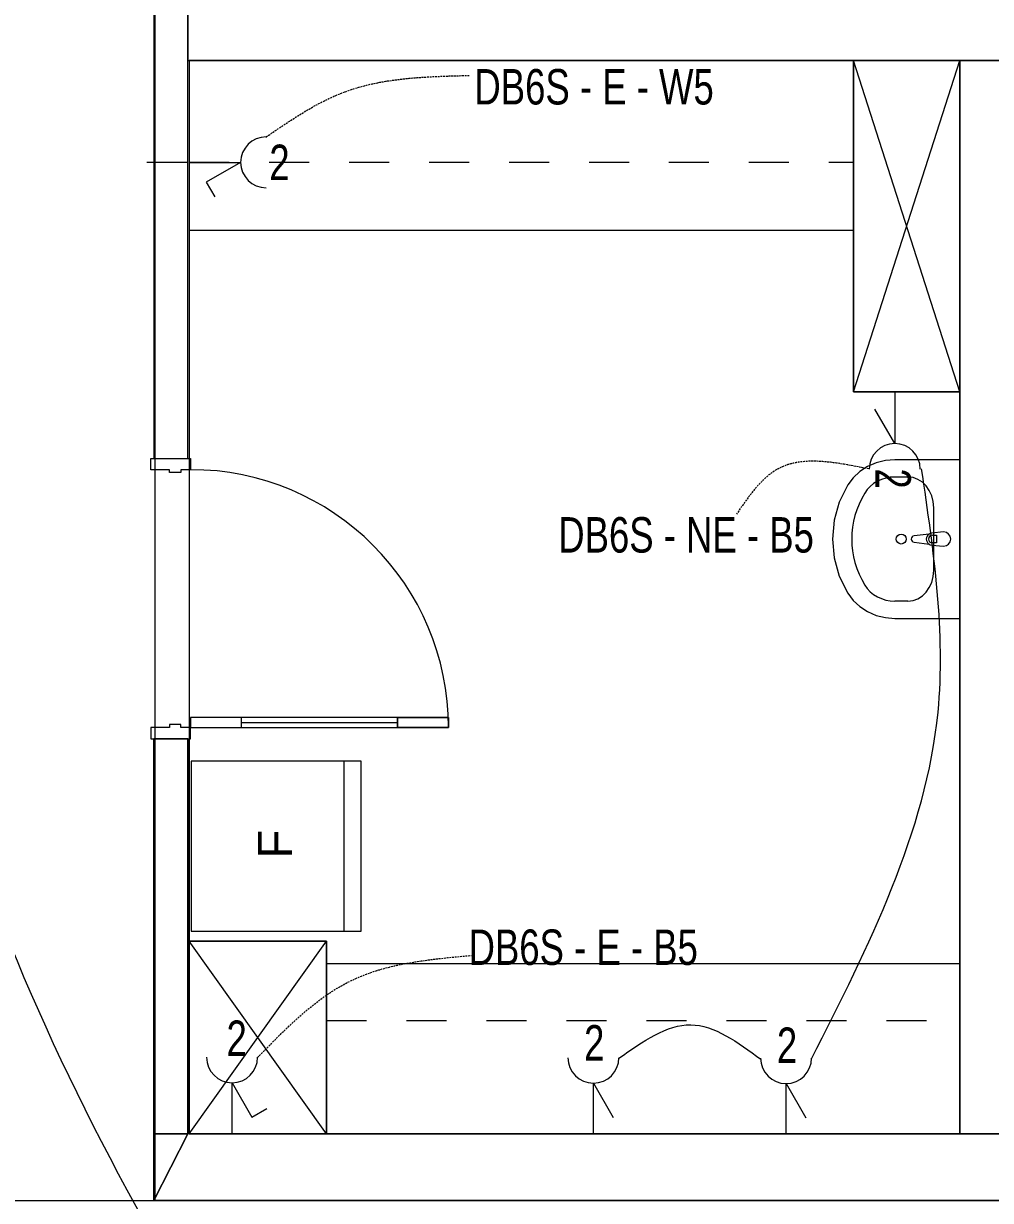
# Model space of a CAD drawing. Header units: millimetres. Extents: x -12392 to 16131, y -4930 to 15514.
# Drawn here: x 3695 to 7108, y 3773 to 7928 of the extents above; entities that cross this region are included whole.
import ezdxf

# ---------------------------------------------------------------- set-up
doc = ezdxf.new("R2010")
doc.units = ezdxf.units.MM
doc.linetypes.add('IMPORT-Dashed', pattern=[282.222223, 141.111112, -141.111112])
doc.linetypes.add('WSP_NZ_Hidden', pattern=[9.5, 6.5, -3])
for name, color, linetype, lineweight in [('A-Des_ Columns', 250, 'Continuous', 13), ('A-Des_ Columns_Pen_No__183', 7, 'Continuous', 18), ('A-Des_ Columns_Pen_No__81', 251, 'Continuous', 18), ('A-Des_ Fittings General', 250, 'Continuous', 13), ('A-Des_ Fittings General_Pen_No__81', 251, 'Continuous', 18), ('A-Des_ Fittings General_Pen_No__86', 7, 'Continuous', 18), ('A-Des_ Fittings Joinery_Pen_No__1', 250, 'Continuous', 13), ('A-Des_ Fittings Joinery_Pen_No__81', 251, 'Continuous', 18), ('A-Des_ Fittings Plumbing', 250, 'Continuous', 13), ('A-Des_ Fittings Plumbing_Pen_No__81', 251, 'Continuous', 18), ('A-Des_ Walls', 250, 'Continuous', 13), ('A-Des_ Walls_Pen_No__81', 251, 'Continuous', 18), ('ARCHICAD Doors_Pen_No__81', 251, 'Continuous', 18), ('Essential Power - MEC1', 1, 'Continuous', 13), ('L06 Enlarged Ground Proposed Plan 01_GFEnlarged Proposed Plan 01_dwg', 8, 'Continuous', 13), ('New_A-Des_ Zones_Pen_No__94', 7, 'Continuous', 18), ('Non-Essential Power - MEC', 10, 'Continuous', 13)]:
    doc.layers.add(name, color=color, linetype=linetype, lineweight=lineweight)
doc.styles.add('Arial Narrow', font='ARIALN.TTF', dxfattribs={"width": 0.9, "height": 125})
doc.styles.add('Arial_2', font='arial.ttf', dxfattribs={"height": 120})

# ---------------------------------------------------------------- blocks, each defined once
blk = doc.blocks.new('L06 Enlarged Ground Proposed Plan 01_GFEnlarged Proposed Plan 01_dwg_CI Tools Door_13__1-12186644-NEW GROUND FLOOR LAYOUT - ELECTRICAL PROPOSED PLAN 01')
at = {"layer": 'ARCHICAD Doors_Pen_No__81', "color": 254}
blk.add_line((4464.7, 5460.8), (5014.7, 5460.8), dxfattribs=at)
at = {"layer": 'ARCHICAD Doors_Pen_No__81', "color": 254, "flags": 128}
for points in [[(4249.7, 6343.3), (4209.7, 6343.3), (4209.7, 6353.3), (4144.7, 6353.3), (4144.7, 6393.3), (4284.7, 6393.3), (4284.7, 6353.3), (4249.7, 6353.3), (4249.7, 6343.3), (4209.7, 6343.3), (4209.7, 6353.3), (4144.7, 6353.3), (4144.7, 6393.3), (4284.7, 6393.3), (4284.7, 6353.3), (4249.7, 6353.3)], [(4249.7, 5453.3), (4209.7, 5453.3), (4209.7, 5443.3), (4144.7, 5443.3), (4144.7, 5403.3), (4284.7, 5403.3), (4284.7, 5443.3), (4249.7, 5443.3), (4249.7, 5453.3), (4209.7, 5453.3), (4209.7, 5443.3), (4144.7, 5443.3), (4144.7, 5403.3), (4284.7, 5403.3), (4284.7, 5443.3), (4249.7, 5443.3)], [(4464.7, 5478.3), (4284.7, 5478.3), (4284.7, 5443.3), (5194.7, 5443.3), (5194.7, 5478.3), (4284.7, 5478.3), (4284.7, 5443.3), (4464.7, 5443.3), (4464.7, 5478.3), (4284.7, 5478.3), (4284.7, 5443.3), (4464.7, 5443.3)], [(5194.7, 5478.3), (5194.7, 5443.3), (5014.7, 5443.3), (5014.7, 5478.3), (5014.7, 5443.3), (5194.7, 5443.3), (5194.7, 5478.3), (5014.7, 5478.3)]]:
    blk.add_lwpolyline(points, close=True, dxfattribs=at)
at = {"layer": 'ARCHICAD Doors_Pen_No__81', "color": 254}
blk.add_arc((4284.7, 5443.3), 910, 360, 90, dxfattribs=at)
blk = doc.blocks.new('L06 Enlarged Ground Proposed Plan 01_GFEnlarged Proposed Plan 01_dwg_Wall_10_1-12186645-NEW GROUND FLOOR LAYOUT - ELECTRICAL PROPOSED PLAN 01')
at = {"layer": 'A-Des_ Walls', "color": 10}
for p, q in [((4249.7, 8133.3), (4159.7, 8133.3)), ((4274.7, 8133.3), (4249.7, 8133.3))]:
    blk.add_line(p, q, dxfattribs=at)
at = {"layer": 'A-Des_ Walls', "color": 10, "flags": 128}
blk.add_lwpolyline([(4159.7, 8133.3), (4154.7, 8133.3), (4274.7, 8038.3), (4274.7, 8133.3)], dxfattribs=at)
for points in [[(4274.7, 8038.3), (4154.7, 8133.3), (4154.7, 8038.3)], [(4154.7, 8038.3), (4154.7, 6393.3), (4274.7, 6393.3), (4274.7, 8038.3)], [(4154.7, 4008.3), (4274.7, 4008.3), (4274.7, 5403.3), (4154.7, 5403.3)]]:
    blk.add_lwpolyline(points, close=True, dxfattribs=at)
at = {"layer": 'A-Des_ Walls_Pen_No__81', "color": 254}
for p, q in [((4249.7, 8133.3), (4159.7, 8133.3)), ((4274.7, 8133.3), (4249.7, 8133.3))]:
    blk.add_line(p, q, dxfattribs=at)
at = {"layer": 'A-Des_ Walls_Pen_No__81', "color": 254, "flags": 128}
for points in [[(4159.7, 8133.3), (4154.7, 8133.3), (4154.7, 6393.3), (4274.7, 6393.3), (4274.7, 7798.3)], [(4154.7, 4008.3), (4154.7, 5403.3), (4274.7, 5403.3), (4274.7, 4008.3)]]:
    blk.add_lwpolyline(points, dxfattribs=at)
blk.add_blockref('L06 Enlarged Ground Proposed Plan 01_GFEnlarged Proposed Plan 01_dwg_CI Tools Door_13__1-12186644-NEW GROUND FLOOR LAYOUT - ELECTRICAL PROPOSED PLAN 01', (0, 0))
blk = doc.blocks.new('L06 Enlarged Ground Proposed Plan 01_GFEnlarged Proposed Plan 01_dwg_Wall_37_1-12186685-NEW GROUND FLOOR LAYOUT - ELECTRICAL PROPOSED PLAN 01')
at = {"layer": 'A-Des_ Walls', "color": 10}
blk.add_line((6999.7, 4608.3), (6999.7, 4008.3), dxfattribs=at)
at = {"layer": 'A-Des_ Walls', "color": 10, "flags": 128}
for points in [[(7199.7, 7798.3), (6999.7, 7798.3), (6999.7, 4608.3)], [(6999.7, 4008.3), (7199.7, 4008.3), (7199.7, 7798.3)]]:
    blk.add_lwpolyline(points, dxfattribs=at)
at = {"layer": 'A-Des_ Walls_Pen_No__81', "color": 254}
for p, q in [((6999.7, 7798.3), (6999.7, 4608.3)), ((7199.7, 5928.3), (7199.7, 7798.3)), ((7199.7, 4008.3), (7199.7, 5808.3)), ((6999.7, 4608.3), (6999.7, 4008.3))]:
    blk.add_line(p, q, dxfattribs=at)
blk = doc.blocks.new('L06 Enlarged Ground Proposed Plan 01_GFEnlarged Proposed Plan 01_dwg_Column_10_1-12186863-NEW GROUND FLOOR LAYOUT - ELECTRICAL PROPOSED PLAN 01')
at = {"layer": 'A-Des_ Columns', "color": 10}
for p, q in [((6624.7, 7798.3), (6624.7, 7198.3)), ((6624.7, 7198.3), (6624.7, 6628.3))]:
    blk.add_line(p, q, dxfattribs=at)
at = {"layer": 'A-Des_ Columns', "color": 10, "flags": 128}
blk.add_lwpolyline([(6624.7, 6628.3), (6999.7, 6628.3), (6999.7, 7798.3), (6624.7, 7798.3)], dxfattribs=at)
at = {"layer": 'A-Des_ Columns_Pen_No__81', "color": 254}
for p, q in [((6624.7, 7798.3), (6624.7, 7198.3)), ((6624.7, 7198.3), (6624.7, 6628.3))]:
    blk.add_line(p, q, dxfattribs=at)
at = {"layer": 'A-Des_ Columns_Pen_No__81', "color": 254, "flags": 128}
blk.add_lwpolyline([(6624.7, 6628.3), (6999.7, 6628.3), (6999.7, 7798.3), (6624.7, 7798.3)], dxfattribs=at)
blk = doc.blocks.new('L06 Enlarged Ground Proposed Plan 01_GFEnlarged Proposed Plan 01_dwg_Basin 24_60__1-12186914-NEW GROUND FLOOR LAYOUT - ELECTRICAL PROPOSED PLAN 01')
at = {"layer": 'A-Des_ Fittings Plumbing', "color": 10, "flags": 128}
blk.add_lwpolyline([(6999.7, 6388.3), (6770.6, 6388.3), (6736.9, 6385.6), (6704.2, 6377.6), (6673.7, 6364.5), (6646.3, 6346.8), (6622.8, 6325), (6604.1, 6299.8), (6574.2, 6239), (6555.9, 6174.5), (6549.7, 6108.3), (6555.9, 6042.1), (6574.2, 5977.7), (6604.1, 5916.8), (6622.8, 5891.6), (6646.3, 5869.8), (6673.7, 5852.1), (6704.2, 5839), (6736.9, 5831), (6770.6, 5828.3), (6999.7, 5828.3)], close=True, dxfattribs=at)
at = {"layer": 'A-Des_ Fittings Plumbing_Pen_No__81', "color": 254}
for p, q in [((6816.4, 6327.4), (6770.6, 6327.4)), ((6907.4, 5997.4), (6907.4, 6219.2)), ((6890.9, 6126), (6838, 6119.4)), ((6942.4, 6133.3), (6900.4, 6129.3)), ((6838, 6097.2), (6890.9, 6090.6)), ((6900.4, 6087.3), (6942.4, 6083.3)), ((6816.4, 5889.2), (6770.6, 5889.2))]:
    blk.add_line(p, q, dxfattribs=at)
at = {"layer": 'A-Des_ Fittings Plumbing_Pen_No__81', "color": 254, "flags": 128}
blk.add_lwpolyline([(6999.7, 6388.3), (6770.6, 6388.3), (6736.9, 6385.6), (6704.2, 6377.6), (6673.7, 6364.5), (6646.3, 6346.8), (6622.8, 6325), (6604.1, 6299.8), (6574.2, 6239), (6555.9, 6174.5), (6549.7, 6108.3), (6555.9, 6042.1), (6574.2, 5977.7), (6604.1, 5916.8), (6622.8, 5891.6), (6646.3, 5869.8), (6673.7, 5852.1), (6704.2, 5839), (6736.9, 5831), (6770.6, 5828.3), (6999.7, 5828.3)], close=True, dxfattribs=at)
blk.add_lwpolyline([(6902.6, 6121.9), (6917.5, 6121.9), (6917.5, 6094.7), (6902.6, 6094.7)], dxfattribs=at)
at = {"layer": 'A-Des_ Fittings Plumbing_Pen_No__81', "color": 254}
blk.add_circle((6792.6, 6108.3), 17.5, dxfattribs=at)
for centre, radius, start, end in [((6839.4, 6108.3), 11.2, 97.1389, 262.8611), ((6902.3, 6108.3), 21.1, 122.771, 237.229), ((6902.6, 6108.3), 13.6, 90, 270), ((6902.3, 6108.3), 21.1, 95.1696, 122.771), ((6942.4, 6108.3), 25, 270, 90), ((6902.3, 6108.3), 21.1, 237.229, 264.8304)]:
    blk.add_arc(centre, radius, start, end, dxfattribs=at)
for centre, major_axis, ratio, start_param, end_param in [((6770.6, 6219.2), (121.2, 0), 0.892754, 1.570796, 2.644618), ((6816.4, 6219.1), (0, 108.3), 0.83962, 4.712389, 6.283185), ((6999.7, 6108.3), (381.8, 0), 0.892754, 2.644618, 3.638567), ((6816.4, 5997.5), (0, 108.3), 0.83962, 3.141593, 4.712389), ((6770.6, 5997.4), (121.2, 0), 0.892754, 3.638567, 4.712389)]:
    blk.add_ellipse(centre, major_axis=major_axis, ratio=ratio, start_param=start_param, end_param=end_param, dxfattribs=at)
blk = doc.blocks.new('L06 Enlarged Ground Proposed Plan 01_GFEnlarged Proposed Plan 01_dwg_Refrigerator 24_96__1-12186959-NEW GROUND FLOOR LAYOUT - ELECTRICAL PROPOSED PLAN 01')
at = {"layer": 'A-Des_ Fittings General', "color": 10, "flags": 128}
blk.add_lwpolyline([(4886.9, 4724.6), (4886.9, 5324.6), (4286.9, 5324.6), (4286.9, 4724.6)], close=True, dxfattribs=at)
at = {"layer": 'A-Des_ Fittings General_Pen_No__81', "color": 254}
blk.add_line((4826.9, 4724.6), (4826.9, 5324.6), dxfattribs=at)
at = {"layer": 'A-Des_ Fittings General_Pen_No__81', "color": 254, "flags": 128}
blk.add_lwpolyline([(4886.9, 4724.6), (4886.9, 5324.6), (4286.9, 5324.6), (4286.9, 4724.6)], close=True, dxfattribs=at)
blk = doc.blocks.new('L06 Enlarged Ground Proposed Plan 01_GFEnlarged Proposed Plan 01_dwg_CI Tools Door_44__1-12187072-NEW GROUND FLOOR LAYOUT - ELECTRICAL PROPOSED PLAN 01')
at = {"layer": 'ARCHICAD Doors_Pen_No__81', "color": 254, "flags": 128}
for points in [[(8429.7, 8798.3), (8429.7, 7988.3), (8389.7, 7988.3), (8389.7, 8798.3), (8429.7, 8798.3), (8429.7, 7988.3), (8389.7, 7988.3), (8389.7, 8798.3)], [(8399.7, 7948.3), (8399.7, 7908.3), (8389.7, 7908.3), (8389.7, 7848.3), (8364.7, 7848.3), (8364.7, 7988.3), (8389.7, 7988.3), (8389.7, 7948.3), (8399.7, 7948.3), (8399.7, 7908.3), (8389.7, 7908.3), (8389.7, 7848.3), (8364.7, 7848.3), (8364.7, 7988.3), (8389.7, 7988.3), (8389.7, 7948.3)], [(9189.7, 7948.3), (9189.7, 7908.3), (9199.7, 7908.3), (9199.7, 7848.3), (9224.7, 7848.3), (9224.7, 7988.3), (9199.7, 7988.3), (9199.7, 7948.3), (9189.7, 7948.3), (9189.7, 7908.3), (9199.7, 7908.3), (9199.7, 7848.3), (9224.7, 7848.3), (9224.7, 7988.3), (9199.7, 7988.3), (9199.7, 7948.3)]]:
    blk.add_lwpolyline(points, close=True, dxfattribs=at)
at = {"layer": 'ARCHICAD Doors_Pen_No__81', "color": 254}
blk.add_arc((8389.7, 7988.3), 810, 360, 90, dxfattribs=at)
blk = doc.blocks.new('L06 Enlarged Ground Proposed Plan 01_GFEnlarged Proposed Plan 01_dwg_Wall_164_1-12187073-NEW GROUND FLOOR LAYOUT - ELECTRICAL PROPOSED PLAN 01')
at = {"layer": 'A-Des_ Walls', "color": 10}
for p, q in [((4274.7, 7798.3), (4279.7, 7798.3)), ((4279.7, 7798.3), (6624.7, 7798.3))]:
    blk.add_line(p, q, dxfattribs=at)
at = {"layer": 'A-Des_ Walls', "color": 10, "flags": 128}
blk.add_lwpolyline([(6624.7, 7798.3), (8364.7, 7798.3), (8364.7, 7848.3), (8364.7, 7988.3), (8794.7, 7988.3), (9224.7, 7988.3), (9224.7, 7848.3), (9224.7, 7798.3), (10589.7, 7798.3), (10589.7, 8038.3), (4274.7, 8038.3), (4274.7, 7798.3)], dxfattribs=at)
at = {"layer": 'A-Des_ Walls_Pen_No__81', "color": 254}
for p, q in [((6999.7, 8038.3), (4274.7, 8038.3)), ((10469.7, 8038.3), (7199.7, 8038.3)), ((4274.7, 7798.3), (4279.7, 7798.3)), ((4279.7, 7798.3), (6624.7, 7798.3)), ((6624.7, 7798.3), (6999.7, 7798.3))]:
    blk.add_line(p, q, dxfattribs=at)
at = {"layer": 'A-Des_ Walls_Pen_No__81', "color": 254, "flags": 128}
for points in [[(8364.7, 7988.3), (8364.7, 7848.3), (8364.7, 7798.3), (7199.7, 7798.3)], [(9224.7, 7988.3), (9224.7, 7848.3), (9224.7, 7798.3), (10589.7, 7798.3)]]:
    blk.add_lwpolyline(points, dxfattribs=at)
blk.add_blockref('L06 Enlarged Ground Proposed Plan 01_GFEnlarged Proposed Plan 01_dwg_CI Tools Door_44__1-12187072-NEW GROUND FLOOR LAYOUT - ELECTRICAL PROPOSED PLAN 01', (0, 0))
blk = doc.blocks.new('L06 Enlarged Ground Proposed Plan 01_GFEnlarged Proposed Plan 01_dwg_Slab_67_1-12187158-NEW GROUND FLOOR LAYOUT - ELECTRICAL PROPOSED PLAN 01')
at = {"layer": 'A-Des_ Fittings Joinery_Pen_No__81', "color": 254, "flags": 128}
blk.add_lwpolyline([(4764.7, 4008.3), (6999.7, 4008.3), (6999.7, 4608.3), (4764.7, 4608.3)], close=True, dxfattribs=at)
blk = doc.blocks.new('L06 Enlarged Ground Proposed Plan 01_GFEnlarged Proposed Plan 01_dwg_Slab_68_1-12187159-NEW GROUND FLOOR LAYOUT - ELECTRICAL PROPOSED PLAN 01')
at = {"layer": 'A-Des_ Fittings Joinery_Pen_No__81', "color": 254, "flags": 128}
blk.add_lwpolyline([(4279.7, 7198.3), (6624.7, 7198.3), (6624.7, 7798.3), (4279.7, 7798.3)], close=True, dxfattribs=at)
blk = doc.blocks.new('L06 Enlarged Ground Proposed Plan 01_GFEnlarged Proposed Plan 01_dwg_CI Tools Door_45__1-12187175-NEW GROUND FLOOR LAYOUT - ELECTRICAL PROPOSED PLAN 01')
at = {"layer": 'ARCHICAD Doors_Pen_No__81', "color": 254, "flags": 128}
for points in [[(7684.7, 5173.3), (7684.7, 3958.3), (7644.7, 3958.3), (7644.7, 5173.3), (7684.7, 5173.3), (7684.7, 3958.3), (7644.7, 3958.3), (7644.7, 5173.3)], [(7654.7, 3918.3), (7654.7, 3878.3), (7644.7, 3878.3), (7644.7, 3828.3), (7619.7, 3828.3), (7619.7, 3958.3), (7644.7, 3958.3), (7644.7, 3918.3), (7654.7, 3918.3), (7654.7, 3878.3), (7644.7, 3878.3), (7644.7, 3828.3), (7619.7, 3828.3), (7619.7, 3958.3), (7644.7, 3958.3), (7644.7, 3918.3)], [(8849.7, 3918.3), (8849.7, 3878.3), (8859.7, 3878.3), (8859.7, 3828.3), (8884.7, 3828.3), (8884.7, 3958.3), (8859.7, 3958.3), (8859.7, 3918.3), (8849.7, 3918.3), (8849.7, 3878.3), (8859.7, 3878.3), (8859.7, 3828.3), (8884.7, 3828.3), (8884.7, 3958.3), (8859.7, 3958.3), (8859.7, 3918.3)]]:
    blk.add_lwpolyline(points, close=True, dxfattribs=at)
at = {"layer": 'ARCHICAD Doors_Pen_No__81', "color": 254}
blk.add_arc((7644.7, 3958.3), 1215, 360, 90, dxfattribs=at)
blk = doc.blocks.new('L06 Enlarged Ground Proposed Plan 01_GFEnlarged Proposed Plan 01_dwg_Wall_172_1-12187180-NEW GROUND FLOOR LAYOUT - ELECTRICAL PROPOSED PLAN 01')
at = {"layer": 'A-Des_ Walls', "color": 10, "flags": 128}
for points in [[(4154.7, 4008.3), (4154.7, 3773.3), (4274.7, 4008.3)], [(4274.7, 4008.3), (4154.7, 3773.3), (7619.7, 3773.3), (7619.7, 3828.3), (7619.7, 3958.3), (7619.7, 4008.3)]]:
    blk.add_lwpolyline(points, close=True, dxfattribs=at)
for points in [[(12066.4, 4008.3), (8884.7, 4008.3), (8884.7, 3958.3), (8884.7, 3828.3)], [(8884.7, 3828.3), (8884.7, 3773.3), (12066.4, 3773.3)]]:
    blk.add_lwpolyline(points, dxfattribs=at)
at = {"layer": 'A-Des_ Walls_Pen_No__81', "color": 254}
for p, q in [((6999.7, 4008.3), (4274.7, 4008.3)), ((7619.7, 4008.3), (7199.7, 4008.3)), ((11999.7, 4008.3), (8884.7, 4008.3))]:
    blk.add_line(p, q, dxfattribs=at)
at = {"layer": 'A-Des_ Walls_Pen_No__81', "color": 254, "flags": 128}
for points in [[(7619.7, 3958.3), (7619.7, 3828.3), (7619.7, 3773.3), (4154.7, 3773.3), (4154.7, 4008.3)], [(12066.4, 3773.3), (8884.7, 3773.3), (8884.7, 3828.3), (8884.7, 3958.3)]]:
    blk.add_lwpolyline(points, dxfattribs=at)
blk.add_blockref('L06 Enlarged Ground Proposed Plan 01_GFEnlarged Proposed Plan 01_dwg_CI Tools Door_45__1-12187175-NEW GROUND FLOOR LAYOUT - ELECTRICAL PROPOSED PLAN 01', (0, 0))
blk = doc.blocks.new('L06 Enlarged Ground Proposed Plan 01_GFEnlarged Proposed Plan 01_dwg_Column_30_1-12187184-NEW GROUND FLOOR LAYOUT - ELECTRICAL PROPOSED PLAN 01')
at = {"layer": 'A-Des_ Columns', "color": 10, "flags": 128}
blk.add_lwpolyline([(4279.7, 4008.3), (4764.7, 4008.3), (4764.7, 4688.3), (4279.7, 4688.3)], close=True, dxfattribs=at)
at = {"layer": 'A-Des_ Columns_Pen_No__81', "color": 254, "flags": 128}
blk.add_lwpolyline([(4279.7, 4008.3), (4764.7, 4008.3), (4764.7, 4688.3), (4279.7, 4688.3)], close=True, dxfattribs=at)
blk = doc.blocks.new('L06 Enlarged Ground Proposed Plan 01_GFEnlarged Proposed Plan 01_dwg-12095837-NEW GROUND FLOOR LAYOUT - ELECTRICAL PROPOSED PLAN 01')
at = {"layer": 'A-Des_ Columns_Pen_No__183', "color": 253}
for p, q in [((6624.7, 6628.3), (6999.7, 7798.3)), ((6999.7, 6628.3), (6624.7, 7798.3)), ((4279.7, 4008.3), (4764.7, 4688.3)), ((4764.7, 4008.3), (4279.7, 4688.3))]:
    blk.add_line(p, q, dxfattribs=at)
at = {"layer": 'A-Des_ Fittings Joinery_Pen_No__1', "color": 9, "linetype": 'IMPORT-Dashed'}
for p, q in [((4129.9, 7438.4), (4279.7, 7438.4)), ((4279.7, 7438.4), (6624.7, 7438.4)), ((4764.7, 4408.3), (6999.7, 4408.3))]:
    blk.add_line(p, q, dxfattribs=at)
at = {"layer": 'New_A-Des_ Zones_Pen_No__94', "color": 253}
blk.add_line((4279.7, 7198.3), (4279.7, 4688.3), dxfattribs=at)
at = {"layer": 'New_A-Des_ Zones_Pen_No__94', "color": 253, "flags": 128}
for points in [[(2189.7, 4953.3), (2189.7, 3773.3), (4159.7, 3773.3), (4159.7, 8133.3)], [(6624.7, 7198.3), (6624.7, 7798.3), (4279.7, 7798.3), (4279.7, 7198.3)], [(6999.7, 4608.3), (6999.7, 6628.3), (6624.7, 6628.3), (6624.7, 7198.3)], [(4279.7, 4688.3), (4764.7, 4688.3), (4764.7, 4608.3)], [(4764.7, 4608.3), (4764.7, 4008.3), (6999.7, 4008.3), (6999.7, 4608.3)]]:
    blk.add_lwpolyline(points, dxfattribs=at)
for name in ['L06 Enlarged Ground Proposed Plan 01_GFEnlarged Proposed Plan 01_dwg_Wall_164_1-12187073-NEW GROUND FLOOR LAYOUT - ELECTRICAL PROPOSED PLAN 01', 'L06 Enlarged Ground Proposed Plan 01_GFEnlarged Proposed Plan 01_dwg_Wall_10_1-12186645-NEW GROUND FLOOR LAYOUT - ELECTRICAL PROPOSED PLAN 01', 'L06 Enlarged Ground Proposed Plan 01_GFEnlarged Proposed Plan 01_dwg_Slab_68_1-12187159-NEW GROUND FLOOR LAYOUT - ELECTRICAL PROPOSED PLAN 01', 'L06 Enlarged Ground Proposed Plan 01_GFEnlarged Proposed Plan 01_dwg_Column_10_1-12186863-NEW GROUND FLOOR LAYOUT - ELECTRICAL PROPOSED PLAN 01', 'L06 Enlarged Ground Proposed Plan 01_GFEnlarged Proposed Plan 01_dwg_Wall_37_1-12186685-NEW GROUND FLOOR LAYOUT - ELECTRICAL PROPOSED PLAN 01', 'L06 Enlarged Ground Proposed Plan 01_GFEnlarged Proposed Plan 01_dwg_Basin 24_60__1-12186914-NEW GROUND FLOOR LAYOUT - ELECTRICAL PROPOSED PLAN 01', 'L06 Enlarged Ground Proposed Plan 01_GFEnlarged Proposed Plan 01_dwg_Refrigerator 24_96__1-12186959-NEW GROUND FLOOR LAYOUT - ELECTRICAL PROPOSED PLAN 01', 'L06 Enlarged Ground Proposed Plan 01_GFEnlarged Proposed Plan 01_dwg_Wall_172_1-12187180-NEW GROUND FLOOR LAYOUT - ELECTRICAL PROPOSED PLAN 01', 'L06 Enlarged Ground Proposed Plan 01_GFEnlarged Proposed Plan 01_dwg_Column_30_1-12187184-NEW GROUND FLOOR LAYOUT - ELECTRICAL PROPOSED PLAN 01', 'L06 Enlarged Ground Proposed Plan 01_GFEnlarged Proposed Plan 01_dwg_Slab_67_1-12187158-NEW GROUND FLOOR LAYOUT - ELECTRICAL PROPOSED PLAN 01']:
    blk.add_blockref(name, (0, 0))
at = {"layer": 'A-Des_ Fittings General_Pen_No__86', "insert": (4522.5, 5031.4), "char_height": 120, "width": 121.94, "attachment_point": 2, "rotation": 90, "line_spacing_factor": 0.941778, "style": 'Arial_2'}
blk.add_mtext('F', dxfattribs=at)

msp = doc.modelspace()

# ---------------------------------------------------------------- linework, layer by layer
at = {"layer": 'Essential Power - MEC1', "lineweight": 18}
for p, q in [((4281.2, 7438.3), (4461.2, 7438.3)), ((4461.2, 7438.3), (4339.9, 7368.3)), ((4339.9, 7368.3), (4369.9, 7316.3)), ((4431, 4008.8), (4431, 4188.8)), ((4431, 4188.8), (4501, 4067.5)), ((4501, 4067.5), (4553, 4097.5))]:
    msp.add_line(p, q, dxfattribs=at)
for centre, start, end in [((4551.2, 7438.3), 90, 270), ((4431, 4278.8), 180, 0)]:
    msp.add_arc(centre, 90, start, end, dxfattribs=at)
at = {"layer": 'Essential Power - MEC1', "color": 18, "linetype": 'WSP_NZ_Hidden', "true_color": 0x000000}
for points in [[(4550.6, 7527.7), (4826.7, 7686.4), (5269.1, 7745)], [(4520.3, 4277.5), (4857.8, 4552.6), (5274.4, 4638.4)]]:
    msp.add_spline(points, degree=3, dxfattribs=at)
at = {"layer": 'Non-Essential Power - MEC', "lineweight": 18}
for p, q in [((6769.9, 6625.2), (6769.9, 6445.2)), ((6769.9, 6445.2), (6699.9, 6566.4)), ((5706.3, 4007.4), (5706.3, 4187.4)), ((5706.3, 4187.4), (5776.3, 4066.2)), ((6386.4, 4006.1), (6386.4, 4186.1)), ((6386.4, 4186.1), (6456.4, 4064.8))]:
    msp.add_line(p, q, dxfattribs=at)
for centre, start, end in [((6769.9, 6355.2), 0, 180), ((5706.3, 4277.4), 180, 0), ((6386.4, 4276.1), 180, 0)]:
    msp.add_arc(centre, 90, start, end, dxfattribs=at)
at = {"layer": 'Non-Essential Power - MEC'}
for points in [[(5459, 1629), (3439.7, 5268.7), (3889.6, 12022.4)], [(6476.1, 4272.9), (6922.7, 5497.5), (6864.7, 6355.8)], [(5796.3, 4275.5), (6050, 4393.6), (6297.5, 4271.8)]]:
    msp.add_spline(points, degree=3, dxfattribs=at)
at = {"layer": 'Non-Essential Power - MEC', "color": 18, "linetype": 'WSP_NZ_Hidden', "true_color": 0x000000}
msp.add_spline([(6678.7, 6355.7), (6357, 6355.7), (6211.4, 6196.6)], degree=3, dxfattribs=at)

# ---------------------------------------------------------------- block references
at = {"layer": 'L06 Enlarged Ground Proposed Plan 01_GFEnlarged Proposed Plan 01_dwg', "color": 253, "lineweight": 18}
msp.add_blockref('L06 Enlarged Ground Proposed Plan 01_GFEnlarged Proposed Plan 01_dwg-12095837-NEW GROUND FLOOR LAYOUT - ELECTRICAL PROPOSED PLAN 01', (0, 0), dxfattribs=at)

# ---------------------------------------------------------------- texts
at = {"layer": 'Essential Power - MEC1', "color": 7, "char_height": 125, "width": 3279.303, "attachment_point": 1, "style": 'Arial Narrow'}
for s, insert in [('DB6S - E - W5', (5286.2, 7767.6)), ('DB6S - NE - B5', (5582.2, 6185.7)), ('DB6S - E - B5', (5265.7, 4729.9))]:
    msp.add_mtext(s, dxfattribs=dict(at, insert=insert))
at = {"layer": 'Essential Power - MEC1', "color": 1, "char_height": 125, "width": 86.582, "attachment_point": 1, "style": 'Arial Narrow'}
for insert in [(4562.4, 7500.7), (4411.3, 4408.5)]:
    msp.add_mtext('2', dxfattribs=dict(at, insert=insert))
at = {"layer": 'Non-Essential Power - MEC', "color": 1, "insert": (6826.4, 6357.7), "char_height": 125, "width": 86.582, "attachment_point": 1, "rotation": 270, "style": 'Arial Narrow'}
msp.add_mtext('2', dxfattribs=at)
at = {"layer": 'Non-Essential Power - MEC', "color": 1, "char_height": 125, "width": 86.582, "attachment_point": 1, "style": 'Arial Narrow'}
for insert in [(5673.3, 4392.4), (6353.8, 4383.8)]:
    msp.add_mtext('2', dxfattribs=dict(at, insert=insert))

doc.saveas('drawing.dxf')
